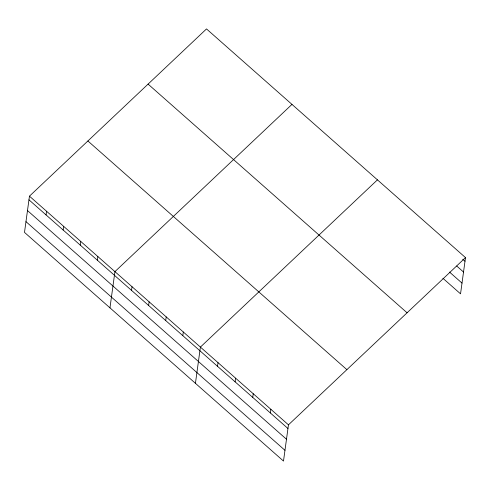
<?xml version="1.0" encoding="UTF-8"?>
<svg xmlns="http://www.w3.org/2000/svg" width="490" height="490" viewBox="0 0 490 490"><rect width="100%" height="100%" fill="white"/><g stroke="black" fill="none" stroke-linecap="round" stroke-linejoin="round"><path stroke-width="0.73" d="M29.461 196.159L24.5 232.395L283.496 461.072L288.463 424.836L465.5 257.605L206.504 28.928L29.461 196.159L288.463 424.836M46.054 214.92L46.556 211.251M63.149 230.012L63.651 226.343M80.244 245.104L80.746 241.435M97.338 260.196L97.841 256.527M109.968 307.855L114.936 271.619L291.973 104.395M131.522 290.38L132.024 286.711M148.617 305.478L149.119 301.803M165.712 320.57L166.214 316.901M182.807 335.662L183.309 331.993M195.436 383.321L200.404 347.085L377.441 179.855M217.511 366.306L218.013 362.631M235.12 381.851L235.629 378.182M252.736 397.402L253.238 393.733M270.345 412.954L270.848 409.285M465.5 257.605L460.539 293.841L442.923 278.296M462.725 259.271L464.998 261.274M456.711 266.003L463.528 272.024M449.508 272.06L462.009 283.098M148.078 84.115L407.08 312.792M87.888 140.973L346.883 369.65M28.959 199.828L287.961 428.505M27.489 210.571L286.485 439.248M25.97 221.645L284.972 450.322"/></g></svg>
